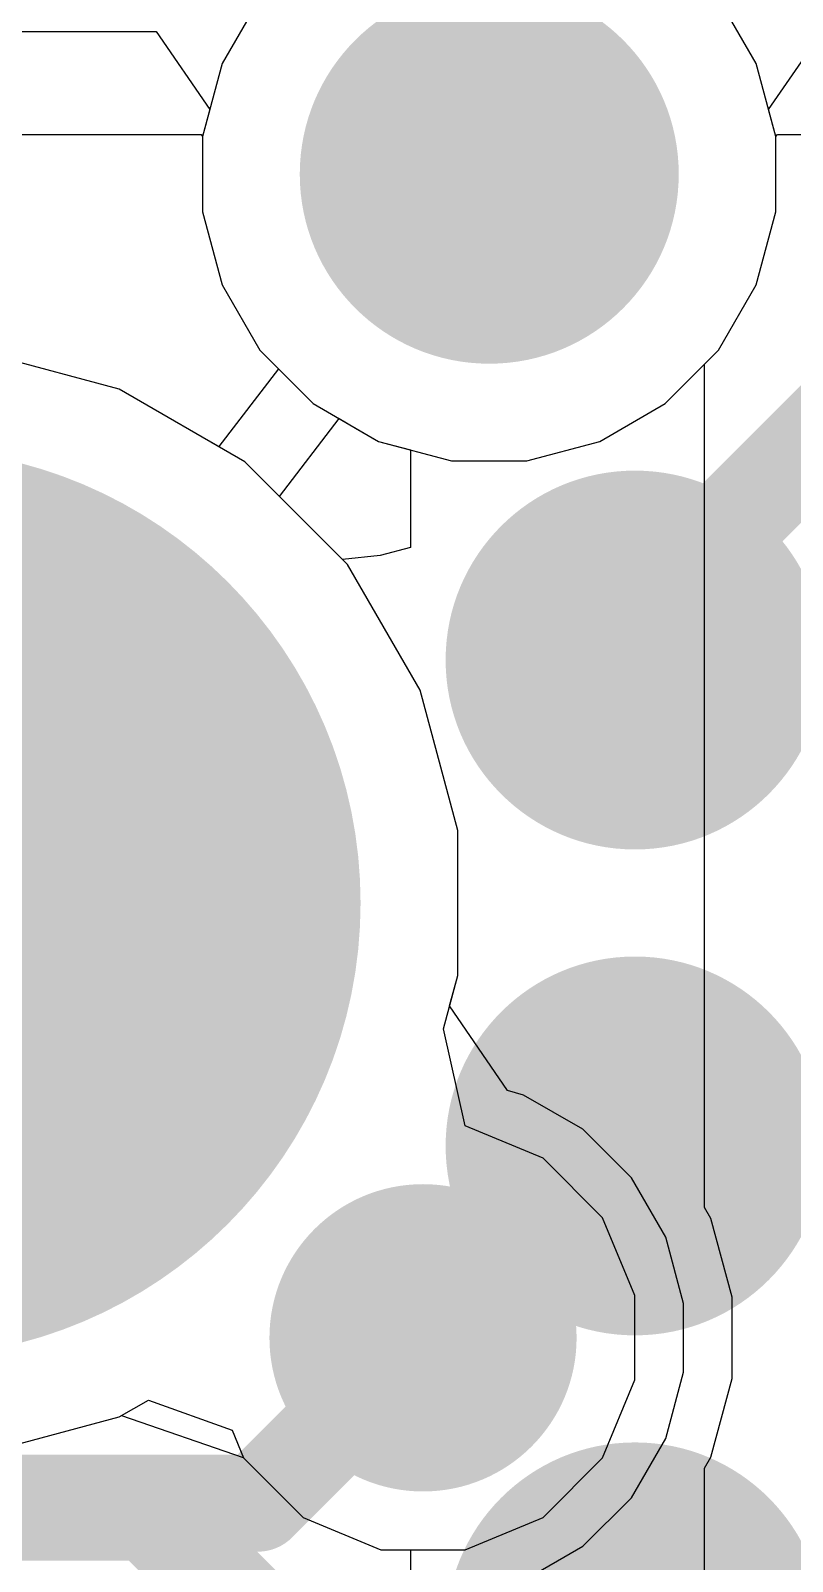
# Model space of a CAD drawing. Header units: inches. Extents: x 0 to 5379, y 0 to 5429.
# Drawn here: x 114.347 to 116.34, y 102.046 to 106.047 of the extents above; entities that cross this region are included whole.
import ezdxf

# ---------------------------------------------------------------- set-up
doc = ezdxf.new("R2010")
doc.units = ezdxf.units.IN
for name, color, linetype in [('Bottom Layer', 5, 'Continuous'), ('Bottom Solder', 6, 'Continuous'), ('Drill Drawing', 1, 'Continuous'), ('GND01', 16, 'Continuous'), ('GND02', 76, 'Continuous'), ('Pad Holes', 156, 'Continuous'), ('PWR', 156, 'Continuous'), ('SIG 01', 90, 'Continuous'), ('Top Layer', 1, 'Continuous'), ('Top Paste', 8, 'Continuous'), ('Top Solder', 216, 'Continuous'), ('Via Holes', 16, 'Continuous')]:
    doc.layers.add(name, color=color, linetype=linetype)

# ---------------------------------------------------------------- blocks, each defined once
blk = doc.blocks.new('TC2030_IDC__826')
at = {"layer": 'Bottom Solder'}
h = blk.add_hatch(color=6, dxfattribs=at)
edge = h.paths.add_edge_path()
edge.add_arc((2.54, 1.016), 0.1016, 0, 360)
at = {"layer": 'Pad Holes'}
h = blk.add_hatch(color=7, dxfattribs=at)
edge = h.paths.add_edge_path()
edge.add_arc((0.635, 2.54), 1.1875, 0, 360)
h = blk.add_hatch(color=7, dxfattribs=at)
edge = h.paths.add_edge_path()
edge.add_arc((2.54, 1.016), 0.4955, 0, 360)
at = {"layer": 'Top Layer'}
h = blk.add_hatch(color=1, dxfattribs=at)
edge = h.paths.add_edge_path()
edge.add_arc((-1.27, 0.635), 0.3935, 0, 360)
h = blk.add_hatch(color=1, dxfattribs=at)
edge = h.paths.add_edge_path()
edge.add_arc((0, 0.635), 0.3935, 0, 360)
h = blk.add_hatch(color=1, dxfattribs=at)
edge = h.paths.add_edge_path()
edge.add_arc((1.27, 0.635), 0.3935, 0, 360)
at = {"layer": 'Top Paste'}
h = blk.add_hatch(color=8, dxfattribs=at)
edge = h.paths.add_edge_path()
edge.add_arc((-1.27, 0.635), 0.3935, 0, 360)
h = blk.add_hatch(color=8, dxfattribs=at)
edge = h.paths.add_edge_path()
edge.add_arc((0, 0.635), 0.3935, 0, 360)
h = blk.add_hatch(color=8, dxfattribs=at)
edge = h.paths.add_edge_path()
edge.add_arc((1.27, 0.635), 0.3935, 0, 360)
at = {"layer": 'Top Solder'}
h = blk.add_hatch(color=216, dxfattribs=at)
edge = h.paths.add_edge_path()
edge.add_arc((-1.27, 0.635), 0.4951, 0, 360)
h = blk.add_hatch(color=216, dxfattribs=at)
edge = h.paths.add_edge_path()
edge.add_arc((0, 0.635), 0.4951, 0, 360)
h = blk.add_hatch(color=216, dxfattribs=at)
edge = h.paths.add_edge_path()
edge.add_arc((1.27, 0.635), 0.4951, 0, 360)
h = blk.add_hatch(color=216, dxfattribs=at)
edge = h.paths.add_edge_path()
edge.add_arc((2.54, 1.016), 0.1016, 0, 360)

msp = doc.modelspace()

# ---------------------------------------------------------------- hatches: boundary and pattern name
at = {"layer": 'Bottom Layer'}
h = msp.add_hatch(color=5, dxfattribs=at)
edge = h.paths.add_edge_path()
edge.add_arc((115.3736, 102.6303), 0.3, 0, 360)
at = {"layer": 'Bottom Solder'}
h = msp.add_hatch(color=6, dxfattribs=at)
edge = h.paths.add_edge_path()
edge.add_arc((115.3736, 102.6303), 0.4016, 0, 360)
at = {"layer": 'GND01'}
h = msp.add_hatch(color=16, dxfattribs=at)
edge = h.paths.add_edge_path()
edge.add_arc((115.3736, 102.6303), 0.3, 0, 360)
at = {"layer": 'GND02'}
h = msp.add_hatch(color=76, dxfattribs=at)
edge = h.paths.add_edge_path()
edge.add_arc((115.3736, 102.6303), 0.3, 0, 360)
at = {"layer": 'PWR'}
h = msp.add_hatch(color=156, dxfattribs=at)
edge = h.paths.add_edge_path()
edge.add_arc((115.3736, 102.6303), 0.3, 0, 360)
at = {"layer": 'SIG 01'}
h = msp.add_hatch(color=90, dxfattribs=at)
edge = h.paths.add_edge_path()
edge.add_arc((115.3736, 102.6303), 0.3, 0, 360)
at = {"layer": 'Top Layer'}
h = msp.add_hatch(color=1, dxfattribs=at)
edge = h.paths.add_edge_path()
edge.add_arc((115.3736, 102.6303), 0.3, 0, 360)
at = {"layer": 'Top Solder'}
h = msp.add_hatch(color=216, dxfattribs=at)
edge = h.paths.add_edge_path()
edge.add_arc((115.3736, 102.6303), 0.4016, 0, 360)
at = {"layer": 'Via Holes'}
h = msp.add_hatch(color=7, dxfattribs=at)
edge = h.paths.add_edge_path()
edge.add_arc((115.3736, 102.6303), 0.15, 0, 360)

# ---------------------------------------------------------------- linework, layer by layer
at = {"layer": 'Bottom Layer'}
for p, q in [((114.947, 106.132), (114.8483, 105.961)), ((116.2452, 105.961), (116.1465, 106.132)), ((114.8483, 105.961), (114.7973, 105.7704)), ((116.2963, 105.7704), (116.2452, 105.961)), ((114.7973, 105.7704), (114.7973, 105.5731)), ((116.2963, 105.5731), (116.2963, 105.7704)), ((114.7973, 105.5731), (114.8483, 105.3825)), ((116.2452, 105.3825), (116.2963, 105.5731)), ((114.8483, 105.3825), (114.947, 105.2115)), ((116.1465, 105.2115), (116.2452, 105.3825)), ((114.5792, 105.11), (114.2125, 105.2083)), ((114.947, 105.2115), (115.0866, 105.072)), ((116.1098, 105.1748), (116.1465, 105.2115)), ((116.1098, 102.9713), (116.1098, 105.1748)), ((114.9079, 104.9202), (114.5792, 105.11)), ((115.0866, 105.072), (115.2575, 104.9733)), ((115.2575, 104.9733), (115.3412, 104.9509)), ((115.3412, 104.9509), (115.3412, 104.6961)), ((115.1634, 104.6647), (114.9079, 104.9202)), ((115.2614, 104.6747), (115.1634, 104.6647)), ((115.3412, 104.6961), (115.2614, 104.6747)), ((116.1266, 102.9422), (116.1098, 102.9713)), ((116.1816, 102.7367), (116.1266, 102.9422)), ((116.1816, 102.524), (116.1816, 102.7367)), ((116.1266, 102.3185), (116.1816, 102.524)), ((114.5792, 102.4235), (114.6554, 102.4675)), ((114.6554, 102.4675), (114.8742, 102.3885)), ((114.2125, 102.3253), (114.5792, 102.4235)), ((114.8742, 102.3885), (114.904, 102.3165)), ((114.904, 102.3165), (115.0598, 102.1607)), ((116.1098, 102.2894), (116.1266, 102.3185)), ((116.1098, 101.3735), (116.1098, 102.2894)), ((115.0598, 102.1607), (115.2634, 102.0763)), ((115.2634, 102.0763), (115.3412, 102.0763)), ((115.3412, 102.0763), (115.3412, 101.5467))]:
    msp.add_line(p, q, dxfattribs=at)
at = {"layer": 'Drill Drawing'}
for points in [[(115.4198, 105.7988, 0.0508, 0.0508, 0), (115.4198, 105.9258, 0.0508, 0.0508, 0)], [(115.4198, 105.9258, 0.0508, 0.0508, 0), (115.6738, 105.9258, 0.0508, 0.0508, 0)], [(115.6738, 105.7988, 0.0508, 0.0508, 0), (115.6738, 105.9258, 0.0508, 0.0508, 0)], [(115.4706, 105.748, 0.0508, 0.0508, 0), (115.4706, 105.8242, 0.0508, 0.0508, 0)], [(115.4706, 105.8242, 0.0508, 0.0508, 0), (115.623, 105.8242, 0.0508, 0.0508, 0)], [(115.623, 105.748, 0.0508, 0.0508, 0), (115.623, 105.8242, 0.0508, 0.0508, 0)], [(115.2928, 105.5448, 0.0508, 0.0508, 0), (115.2928, 105.7988, 0.0508, 0.0508, 0)], [(115.2928, 105.7988, 0.0508, 0.0508, 0), (115.4198, 105.7988, 0.0508, 0.0508, 0)], [(115.6738, 105.7988, 0.0508, 0.0508, 0), (115.8008, 105.7988, 0.0508, 0.0508, 0)], [(115.8008, 105.5448, 0.0508, 0.0508, 0), (115.8008, 105.7988, 0.0508, 0.0508, 0)], [(115.3944, 105.5956, 0.0508, 0.0508, 0), (115.3944, 105.748, 0.0508, 0.0508, 0)], [(115.3944, 105.748, 0.0508, 0.0508, 0), (115.4706, 105.748, 0.0508, 0.0508, 0)], [(115.623, 105.748, 0.0508, 0.0508, 0), (115.6992, 105.748, 0.0508, 0.0508, 0)], [(115.6992, 105.5956, 0.0508, 0.0508, 0), (115.6992, 105.748, 0.0508, 0.0508, 0)], [(115.3944, 105.5956, 0.0508, 0.0508, 0), (115.4706, 105.5956, 0.0508, 0.0508, 0)], [(115.4706, 105.5194, 0.0508, 0.0508, 0), (115.4706, 105.5956, 0.0508, 0.0508, 0)], [(115.623, 105.5956, 0.0508, 0.0508, 0), (115.6992, 105.5956, 0.0508, 0.0508, 0)], [(115.623, 105.5194, 0.0508, 0.0508, 0), (115.623, 105.5956, 0.0508, 0.0508, 0)], [(115.2928, 105.5448, 0.0508, 0.0508, 0), (115.4198, 105.5448, 0.0508, 0.0508, 0)], [(115.4198, 105.4178, 0.0508, 0.0508, 0), (115.4198, 105.5448, 0.0508, 0.0508, 0)], [(115.6738, 105.5448, 0.0508, 0.0508, 0), (115.8008, 105.5448, 0.0508, 0.0508, 0)], [(115.6738, 105.4178, 0.0508, 0.0508, 0), (115.6738, 105.5448, 0.0508, 0.0508, 0)], [(115.4706, 105.5194, 0.0508, 0.0508, 0), (115.623, 105.5194, 0.0508, 0.0508, 0)], [(115.4198, 105.4178, 0.0508, 0.0508, 0), (115.6738, 105.4178, 0.0508, 0.0508, 0)], [(115.1196, 102.7573, 0.0508, 0.0508, 0), (115.1196, 102.8843, 0.0508, 0.0508, 0)], [(115.1196, 102.8843, 0.0508, 0.0508, 0), (115.2466, 102.8843, 0.0508, 0.0508, 0)], [(115.2466, 102.8843, 0.0508, 0.0508, 0), (115.3736, 102.7573, 0.0508, 0.0508, 0)], [(115.3736, 102.7573, 0.0508, 0.0508, 0), (115.5006, 102.8843, 0.0508, 0.0508, 0)], [(115.5006, 102.8843, 0.0508, 0.0508, 0), (115.6276, 102.8843, 0.0508, 0.0508, 0)], [(115.6276, 102.7573, 0.0508, 0.0508, 0), (115.6276, 102.8843, 0.0508, 0.0508, 0)], [(115.1196, 102.7573, 0.0508, 0.0508, 0), (115.2466, 102.6303, 0.0508, 0.0508, 0)], [(115.5006, 102.6303, 0.0508, 0.0508, 0), (115.6276, 102.7573, 0.0508, 0.0508, 0)], [(115.1196, 102.5033, 0.0508, 0.0508, 0), (115.2466, 102.6303, 0.0508, 0.0508, 0)], [(115.5006, 102.6303, 0.0508, 0.0508, 0), (115.6276, 102.5033, 0.0508, 0.0508, 0)], [(115.1196, 102.3763, 0.0508, 0.0508, 0), (115.1196, 102.5033, 0.0508, 0.0508, 0)], [(115.2466, 102.3763, 0.0508, 0.0508, 0), (115.3736, 102.5033, 0.0508, 0.0508, 0)], [(115.3736, 102.5033, 0.0508, 0.0508, 0), (115.5006, 102.3763, 0.0508, 0.0508, 0)], [(115.6276, 102.3763, 0.0508, 0.0508, 0), (115.6276, 102.5033, 0.0508, 0.0508, 0)], [(115.1196, 102.3763, 0.0508, 0.0508, 0), (115.2466, 102.3763, 0.0508, 0.0508, 0)], [(115.5006, 102.3763, 0.0508, 0.0508, 0), (115.6276, 102.3763, 0.0508, 0.0508, 0)]]:
    msp.add_lwpolyline(points, format="xyseb", dxfattribs=at)
for points in [[(115.4071, 105.9258, 0.0254, 0.0254, 1), (115.4325, 105.9258, 0.0254, 0.0254, 1)], [(115.4071, 105.9258, 0.0254, 0.0254, 1), (115.4325, 105.9258, 0.0254, 0.0254, 1)], [(115.6611, 105.9258, 0.0254, 0.0254, 1), (115.6865, 105.9258, 0.0254, 0.0254, 1)], [(115.6611, 105.9258, 0.0254, 0.0254, 1), (115.6865, 105.9258, 0.0254, 0.0254, 1)], [(115.4579, 105.8242, 0.0254, 0.0254, 1), (115.4833, 105.8242, 0.0254, 0.0254, 1)], [(115.4579, 105.8242, 0.0254, 0.0254, 1), (115.4833, 105.8242, 0.0254, 0.0254, 1)], [(115.6103, 105.8242, 0.0254, 0.0254, 1), (115.6357, 105.8242, 0.0254, 0.0254, 1)], [(115.6103, 105.8242, 0.0254, 0.0254, 1), (115.6357, 105.8242, 0.0254, 0.0254, 1)], [(115.2801, 105.7988, 0.0254, 0.0254, 1), (115.3055, 105.7988, 0.0254, 0.0254, 1)], [(115.2801, 105.7988, 0.0254, 0.0254, 1), (115.3055, 105.7988, 0.0254, 0.0254, 1)], [(115.4071, 105.7988, 0.0254, 0.0254, 1), (115.4325, 105.7988, 0.0254, 0.0254, 1)], [(115.4071, 105.7988, 0.0254, 0.0254, 1), (115.4325, 105.7988, 0.0254, 0.0254, 1)], [(115.6611, 105.7988, 0.0254, 0.0254, 1), (115.6865, 105.7988, 0.0254, 0.0254, 1)], [(115.6611, 105.7988, 0.0254, 0.0254, 1), (115.6865, 105.7988, 0.0254, 0.0254, 1)], [(115.7881, 105.7988, 0.0254, 0.0254, 1), (115.8135, 105.7988, 0.0254, 0.0254, 1)], [(115.7881, 105.7988, 0.0254, 0.0254, 1), (115.8135, 105.7988, 0.0254, 0.0254, 1)], [(115.3817, 105.748, 0.0254, 0.0254, 1), (115.4071, 105.748, 0.0254, 0.0254, 1)], [(115.3817, 105.748, 0.0254, 0.0254, 1), (115.4071, 105.748, 0.0254, 0.0254, 1)], [(115.4579, 105.748, 0.0254, 0.0254, 1), (115.4833, 105.748, 0.0254, 0.0254, 1)], [(115.4579, 105.748, 0.0254, 0.0254, 1), (115.4833, 105.748, 0.0254, 0.0254, 1)], [(115.6103, 105.748, 0.0254, 0.0254, 1), (115.6357, 105.748, 0.0254, 0.0254, 1)], [(115.6103, 105.748, 0.0254, 0.0254, 1), (115.6357, 105.748, 0.0254, 0.0254, 1)], [(115.6865, 105.748, 0.0254, 0.0254, 1), (115.7119, 105.748, 0.0254, 0.0254, 1)], [(115.6865, 105.748, 0.0254, 0.0254, 1), (115.7119, 105.748, 0.0254, 0.0254, 1)], [(115.3817, 105.5956, 0.0254, 0.0254, 1), (115.4071, 105.5956, 0.0254, 0.0254, 1)], [(115.3817, 105.5956, 0.0254, 0.0254, 1), (115.4071, 105.5956, 0.0254, 0.0254, 1)], [(115.4579, 105.5956, 0.0254, 0.0254, 1), (115.4833, 105.5956, 0.0254, 0.0254, 1)], [(115.4579, 105.5956, 0.0254, 0.0254, 1), (115.4833, 105.5956, 0.0254, 0.0254, 1)], [(115.6103, 105.5956, 0.0254, 0.0254, 1), (115.6357, 105.5956, 0.0254, 0.0254, 1)], [(115.6103, 105.5956, 0.0254, 0.0254, 1), (115.6357, 105.5956, 0.0254, 0.0254, 1)], [(115.6865, 105.5956, 0.0254, 0.0254, 1), (115.7119, 105.5956, 0.0254, 0.0254, 1)], [(115.6865, 105.5956, 0.0254, 0.0254, 1), (115.7119, 105.5956, 0.0254, 0.0254, 1)], [(115.2801, 105.5448, 0.0254, 0.0254, 1), (115.3055, 105.5448, 0.0254, 0.0254, 1)], [(115.2801, 105.5448, 0.0254, 0.0254, 1), (115.3055, 105.5448, 0.0254, 0.0254, 1)], [(115.4071, 105.5448, 0.0254, 0.0254, 1), (115.4325, 105.5448, 0.0254, 0.0254, 1)], [(115.4071, 105.5448, 0.0254, 0.0254, 1), (115.4325, 105.5448, 0.0254, 0.0254, 1)], [(115.6611, 105.5448, 0.0254, 0.0254, 1), (115.6865, 105.5448, 0.0254, 0.0254, 1)], [(115.6611, 105.5448, 0.0254, 0.0254, 1), (115.6865, 105.5448, 0.0254, 0.0254, 1)], [(115.7881, 105.5448, 0.0254, 0.0254, 1), (115.8135, 105.5448, 0.0254, 0.0254, 1)], [(115.7881, 105.5448, 0.0254, 0.0254, 1), (115.8135, 105.5448, 0.0254, 0.0254, 1)], [(115.4579, 105.5194, 0.0254, 0.0254, 1), (115.4833, 105.5194, 0.0254, 0.0254, 1)], [(115.4579, 105.5194, 0.0254, 0.0254, 1), (115.4833, 105.5194, 0.0254, 0.0254, 1)], [(115.6103, 105.5194, 0.0254, 0.0254, 1), (115.6357, 105.5194, 0.0254, 0.0254, 1)], [(115.6103, 105.5194, 0.0254, 0.0254, 1), (115.6357, 105.5194, 0.0254, 0.0254, 1)], [(115.4071, 105.4178, 0.0254, 0.0254, 1), (115.4325, 105.4178, 0.0254, 0.0254, 1)], [(115.4071, 105.4178, 0.0254, 0.0254, 1), (115.4325, 105.4178, 0.0254, 0.0254, 1)], [(115.6611, 105.4178, 0.0254, 0.0254, 1), (115.6865, 105.4178, 0.0254, 0.0254, 1)], [(115.6611, 105.4178, 0.0254, 0.0254, 1), (115.6865, 105.4178, 0.0254, 0.0254, 1)], [(115.1069, 102.8843, 0.0254, 0.0254, 1), (115.1323, 102.8843, 0.0254, 0.0254, 1)], [(115.1069, 102.8843, 0.0254, 0.0254, 1), (115.1323, 102.8843, 0.0254, 0.0254, 1)], [(115.2339, 102.8843, 0.0254, 0.0254, 1), (115.2593, 102.8843, 0.0254, 0.0254, 1)], [(115.2339, 102.8843, 0.0254, 0.0254, 1), (115.2593, 102.8843, 0.0254, 0.0254, 1)], [(115.4879, 102.8843, 0.0254, 0.0254, 1), (115.5133, 102.8843, 0.0254, 0.0254, 1)], [(115.4879, 102.8843, 0.0254, 0.0254, 1), (115.5133, 102.8843, 0.0254, 0.0254, 1)], [(115.6149, 102.8843, 0.0254, 0.0254, 1), (115.6403, 102.8843, 0.0254, 0.0254, 1)], [(115.6149, 102.8843, 0.0254, 0.0254, 1), (115.6403, 102.8843, 0.0254, 0.0254, 1)], [(115.1069, 102.7573, 0.0254, 0.0254, 1), (115.1323, 102.7573, 0.0254, 0.0254, 1)], [(115.1069, 102.7573, 0.0254, 0.0254, 1), (115.1323, 102.7573, 0.0254, 0.0254, 1)], [(115.3609, 102.7573, 0.0254, 0.0254, 1), (115.3863, 102.7573, 0.0254, 0.0254, 1)], [(115.3609, 102.7573, 0.0254, 0.0254, 1), (115.3863, 102.7573, 0.0254, 0.0254, 1)], [(115.6149, 102.7573, 0.0254, 0.0254, 1), (115.6403, 102.7573, 0.0254, 0.0254, 1)], [(115.6149, 102.7573, 0.0254, 0.0254, 1), (115.6403, 102.7573, 0.0254, 0.0254, 1)], [(115.2339, 102.6303, 0.0254, 0.0254, 1), (115.2593, 102.6303, 0.0254, 0.0254, 1)], [(115.2339, 102.6303, 0.0254, 0.0254, 1), (115.2593, 102.6303, 0.0254, 0.0254, 1)], [(115.4879, 102.6303, 0.0254, 0.0254, 1), (115.5133, 102.6303, 0.0254, 0.0254, 1)], [(115.4879, 102.6303, 0.0254, 0.0254, 1), (115.5133, 102.6303, 0.0254, 0.0254, 1)], [(115.1069, 102.5033, 0.0254, 0.0254, 1), (115.1323, 102.5033, 0.0254, 0.0254, 1)], [(115.1069, 102.5033, 0.0254, 0.0254, 1), (115.1323, 102.5033, 0.0254, 0.0254, 1)], [(115.3609, 102.5033, 0.0254, 0.0254, 1), (115.3863, 102.5033, 0.0254, 0.0254, 1)], [(115.3609, 102.5033, 0.0254, 0.0254, 1), (115.3863, 102.5033, 0.0254, 0.0254, 1)], [(115.6149, 102.5033, 0.0254, 0.0254, 1), (115.6403, 102.5033, 0.0254, 0.0254, 1)], [(115.6149, 102.5033, 0.0254, 0.0254, 1), (115.6403, 102.5033, 0.0254, 0.0254, 1)], [(115.1069, 102.3763, 0.0254, 0.0254, 1), (115.1323, 102.3763, 0.0254, 0.0254, 1)], [(115.1069, 102.3763, 0.0254, 0.0254, 1), (115.1323, 102.3763, 0.0254, 0.0254, 1)], [(115.2339, 102.3763, 0.0254, 0.0254, 1), (115.2593, 102.3763, 0.0254, 0.0254, 1)], [(115.2339, 102.3763, 0.0254, 0.0254, 1), (115.2593, 102.3763, 0.0254, 0.0254, 1)], [(115.4879, 102.3763, 0.0254, 0.0254, 1), (115.5133, 102.3763, 0.0254, 0.0254, 1)], [(115.4879, 102.3763, 0.0254, 0.0254, 1), (115.5133, 102.3763, 0.0254, 0.0254, 1)], [(115.6149, 102.3763, 0.0254, 0.0254, 1), (115.6403, 102.3763, 0.0254, 0.0254, 1)], [(115.6149, 102.3763, 0.0254, 0.0254, 1), (115.6403, 102.3763, 0.0254, 0.0254, 1)]]:
    msp.add_lwpolyline(points, format="xyseb", close=True, dxfattribs=at)
at = {"layer": 'GND01'}
for p, q in [((114.947, 106.132), (114.8483, 105.961)), ((116.2452, 105.961), (116.1465, 106.132)), ((114.8483, 105.961), (114.7973, 105.7704)), ((116.2963, 105.7704), (116.2452, 105.961)), ((114.7973, 105.7704), (114.7973, 105.5731)), ((116.2963, 105.5731), (116.2963, 105.7704)), ((114.7973, 105.5731), (114.8483, 105.3825)), ((116.2452, 105.3825), (116.2963, 105.5731)), ((114.8483, 105.3825), (114.947, 105.2115)), ((116.1465, 105.2115), (116.2452, 105.3825)), ((114.5792, 105.11), (114.2125, 105.2083)), ((114.947, 105.2115), (114.9958, 105.1628)), ((116.007, 105.072), (116.1465, 105.2115)), ((114.9958, 105.1628), (114.8398, 104.9595)), ((114.7971, 104.9842), (114.5792, 105.11)), ((115.8361, 104.9733), (116.007, 105.072)), ((114.9986, 104.8295), (115.1546, 105.0327)), ((115.1546, 105.0327), (115.1973, 105.0081)), ((115.1973, 105.0081), (115.2575, 104.9733)), ((114.8398, 104.9595), (114.7971, 104.9842)), ((115.2575, 104.9733), (115.4481, 104.9223)), ((115.6454, 104.9223), (115.8361, 104.9733)), ((115.4481, 104.9223), (115.6454, 104.9223)), ((115.0299, 104.7982), (114.9986, 104.8295)), ((115.1762, 104.6519), (115.0299, 104.7982)), ((115.366, 104.3231), (115.1762, 104.6519)), ((115.4643, 103.9565), (115.366, 104.3231)), ((115.4643, 103.577), (115.4643, 103.9565)), ((115.4271, 103.4383), (115.4643, 103.577)), ((115.4838, 103.1843), (115.4271, 103.4383)), ((115.6875, 103.1), (115.4838, 103.1843)), ((115.8433, 102.9441), (115.6875, 103.1)), ((115.9276, 102.7405), (115.8433, 102.9441)), ((115.9276, 102.5201), (115.9276, 102.7405)), ((115.8433, 102.3165), (115.9276, 102.5201)), ((114.5792, 102.4235), (114.585, 102.4269)), ((114.585, 102.4269), (114.9036, 102.3175)), ((114.2125, 102.3253), (114.5792, 102.4235)), ((114.9036, 102.3175), (114.904, 102.3165)), ((114.904, 102.3165), (115.0598, 102.1607)), ((115.6875, 102.1607), (115.8433, 102.3165)), ((115.0598, 102.1607), (115.2634, 102.0763)), ((115.4838, 102.0763), (115.6875, 102.1607)), ((115.2634, 102.0763), (115.4838, 102.0763))]:
    msp.add_line(p, q, dxfattribs=at)
at = {"layer": 'GND02'}
for p, q in [((114.947, 106.132), (114.8483, 105.961)), ((116.2452, 105.961), (116.1465, 106.132)), ((114.8483, 105.961), (114.7973, 105.7704)), ((116.2963, 105.7704), (116.2452, 105.961)), ((114.7973, 105.7704), (114.7973, 105.5731)), ((116.2963, 105.5731), (116.2963, 105.7704)), ((114.7973, 105.5731), (114.8483, 105.3825)), ((116.2452, 105.3825), (116.2963, 105.5731)), ((114.8483, 105.3825), (114.947, 105.2115)), ((116.1465, 105.2115), (116.2452, 105.3825)), ((114.5792, 105.11), (114.2125, 105.2083)), ((114.947, 105.2115), (114.9958, 105.1628)), ((116.007, 105.072), (116.1465, 105.2115)), ((114.9958, 105.1628), (114.8398, 104.9595)), ((114.7971, 104.9842), (114.5792, 105.11)), ((115.8361, 104.9733), (116.007, 105.072)), ((114.9986, 104.8295), (115.1546, 105.0327)), ((115.1546, 105.0327), (115.1973, 105.0081)), ((115.1973, 105.0081), (115.2575, 104.9733)), ((114.8398, 104.9595), (114.7971, 104.9842)), ((115.2575, 104.9733), (115.4481, 104.9223)), ((115.6454, 104.9223), (115.8361, 104.9733)), ((115.4481, 104.9223), (115.6454, 104.9223)), ((115.0299, 104.7982), (114.9986, 104.8295)), ((115.1762, 104.6519), (115.0299, 104.7982)), ((115.366, 104.3231), (115.1762, 104.6519)), ((115.4643, 103.9565), (115.366, 104.3231)), ((115.4643, 103.577), (115.4643, 103.9565)), ((115.4271, 103.4383), (115.4643, 103.577)), ((115.4838, 103.1843), (115.4271, 103.4383)), ((115.6875, 103.1), (115.4838, 103.1843)), ((115.8433, 102.9441), (115.6875, 103.1)), ((115.9276, 102.7405), (115.8433, 102.9441)), ((115.9276, 102.5201), (115.9276, 102.7405)), ((115.8433, 102.3165), (115.9276, 102.5201)), ((114.5792, 102.4235), (114.585, 102.4269)), ((114.585, 102.4269), (114.9036, 102.3175)), ((114.2125, 102.3253), (114.5792, 102.4235)), ((114.9036, 102.3175), (114.904, 102.3165)), ((114.904, 102.3165), (115.0598, 102.1607)), ((115.6875, 102.1607), (115.8433, 102.3165)), ((115.0598, 102.1607), (115.2634, 102.0763)), ((115.4838, 102.0763), (115.6875, 102.1607)), ((115.2634, 102.0763), (115.4838, 102.0763))]:
    msp.add_line(p, q, dxfattribs=at)
at = {"layer": 'PWR'}
for p, q in [((104.4448, 105.7757), (114.7932, 105.7757)), ((114.7932, 105.7757), (114.7973, 105.7704)), ((114.7973, 105.7704), (114.7973, 105.5731)), ((116.2963, 105.7704), (116.3003, 105.7757)), ((116.2963, 105.5731), (116.2963, 105.7704)), ((116.3003, 105.7757), (116.8252, 105.7757)), ((114.7973, 105.5731), (114.8483, 105.3825)), ((116.2452, 105.3825), (116.2963, 105.5731)), ((114.8483, 105.3825), (114.947, 105.2115)), ((116.1465, 105.2115), (116.2452, 105.3825)), ((114.5792, 105.11), (114.2125, 105.2083)), ((114.947, 105.2115), (114.9958, 105.1628)), ((116.007, 105.072), (116.1465, 105.2115)), ((114.9958, 105.1628), (114.8398, 104.9595)), ((114.7971, 104.9842), (114.5792, 105.11)), ((115.8361, 104.9733), (116.007, 105.072)), ((114.9986, 104.8295), (115.1546, 105.0327)), ((115.1546, 105.0327), (115.1973, 105.0081)), ((115.1973, 105.0081), (115.2575, 104.9733)), ((114.8398, 104.9595), (114.7971, 104.9842)), ((115.2575, 104.9733), (115.4481, 104.9223)), ((115.6454, 104.9223), (115.8361, 104.9733)), ((115.4481, 104.9223), (115.6454, 104.9223)), ((115.0299, 104.7982), (114.9986, 104.8295)), ((115.1762, 104.6519), (115.0299, 104.7982)), ((115.366, 104.3231), (115.1762, 104.6519)), ((115.4643, 103.9565), (115.366, 104.3231)), ((115.4643, 103.577), (115.4643, 103.9565)), ((115.4271, 103.4383), (115.4643, 103.577)), ((115.4838, 103.1843), (115.4271, 103.4383)), ((115.6875, 103.1), (115.4838, 103.1843)), ((115.8433, 102.9441), (115.6875, 103.1)), ((115.9276, 102.7405), (115.8433, 102.9441)), ((115.9276, 102.5201), (115.9276, 102.7405)), ((115.8433, 102.3165), (115.9276, 102.5201)), ((114.5792, 102.4235), (114.585, 102.4269)), ((114.585, 102.4269), (114.9036, 102.3175)), ((114.2125, 102.3253), (114.5792, 102.4235)), ((114.9036, 102.3175), (114.904, 102.3165)), ((114.904, 102.3165), (115.0598, 102.1607)), ((115.6875, 102.1607), (115.8433, 102.3165)), ((115.0598, 102.1607), (115.2634, 102.0763)), ((115.4838, 102.0763), (115.6875, 102.1607)), ((115.2634, 102.0763), (115.4838, 102.0763))]:
    msp.add_line(p, q, dxfattribs=at)
at = {"layer": 'SIG 01'}
for p, q in [((106.7586, 106.0443), (114.6756, 106.0443)), ((114.6756, 106.0443), (114.8162, 105.8411)), ((116.2773, 105.8411), (116.4179, 106.0443)), ((114.8162, 105.8411), (114.7973, 105.7704)), ((116.2963, 105.7704), (116.2773, 105.8411)), ((114.7973, 105.7704), (114.7973, 105.5731)), ((116.2963, 105.5731), (116.2963, 105.7704)), ((114.7973, 105.5731), (114.8483, 105.3825)), ((116.2452, 105.3825), (116.2963, 105.5731)), ((114.8483, 105.3825), (114.947, 105.2115)), ((116.1465, 105.2115), (116.2452, 105.3825)), ((114.5792, 105.11), (114.2125, 105.2083)), ((114.947, 105.2115), (115.0866, 105.072)), ((116.007, 105.072), (116.1465, 105.2115)), ((114.9079, 104.9202), (114.5792, 105.11)), ((115.0866, 105.072), (115.2575, 104.9733)), ((115.8361, 104.9733), (116.007, 105.072)), ((115.2575, 104.9733), (115.4481, 104.9223)), ((115.6454, 104.9223), (115.8361, 104.9733)), ((115.1762, 104.6519), (114.9079, 104.9202)), ((115.4481, 104.9223), (115.6454, 104.9223)), ((115.366, 104.3231), (115.1762, 104.6519)), ((115.4643, 103.9565), (115.366, 104.3231)), ((115.4643, 103.577), (115.4643, 103.9565)), ((115.4431, 103.498), (115.4643, 103.577)), ((115.5941, 103.2763), (115.4431, 103.498)), ((115.6365, 103.2649), (115.5941, 103.2763)), ((115.7918, 103.1753), (115.6365, 103.2649)), ((115.9186, 103.0485), (115.7918, 103.1753)), ((116.0082, 102.8932), (115.9186, 103.0485)), ((116.0546, 102.72), (116.0082, 102.8932)), ((116.0546, 102.5407), (116.0546, 102.72)), ((116.0082, 102.3675), (116.0546, 102.5407)), ((115.9186, 102.2122), (116.0082, 102.3675)), ((115.7918, 102.0854), (115.9186, 102.2122)), ((115.6365, 101.9957), (115.7918, 102.0854))]:
    msp.add_line(p, q, dxfattribs=at)
for points in [[(114.9416, 102.1983, 0.254, 0.254, 0), (115.3736, 102.6303, 0.254, 0.254, 0)], [(110.2834, 102.1983, 0.254, 0.254, 0), (114.9416, 102.1983, 0.254, 0.254, 0)]]:
    msp.add_lwpolyline(points, format="xyseb", dxfattribs=at)
for points in [[(115.3101, 102.6303, 0.127, 0.127, 1), (115.4371, 102.6303, 0.127, 0.127, 1)], [(114.8781, 102.1983, 0.127, 0.127, 1), (115.0051, 102.1983, 0.127, 0.127, 1)], [(114.8781, 102.1983, 0.127, 0.127, 1), (115.0051, 102.1983, 0.127, 0.127, 1)]]:
    msp.add_lwpolyline(points, format="xyseb", close=True, dxfattribs=at)
at = {"layer": 'Top Layer'}
for points in [[(115.9278, 104.5061, 0.254, 0.254, 0), (116.4719, 105.0502, 0.254, 0.254, 0)], [(115.4, 102.6303, 0.254, 0.254, 0), (115.9014, 103.1318, 0.254, 0.254, 0)], [(110.6185, 102.1749, 0.254, 0.254, 0), (114.6564, 102.1749, 0.254, 0.254, 0)], [(114.6564, 102.1749, 0.254, 0.254, 0), (114.9696, 101.8618, 0.254, 0.254, 0)]]:
    msp.add_lwpolyline(points, format="xyseb", dxfattribs=at)
for points in [[(115.8643, 104.5061, 0.127, 0.127, 1), (115.9913, 104.5061, 0.127, 0.127, 1)], [(115.8379, 103.1318, 0.127, 0.127, 1), (115.9649, 103.1318, 0.127, 0.127, 1)], [(115.3365, 102.6303, 0.127, 0.127, 1), (115.4635, 102.6303, 0.127, 0.127, 1)], [(114.5929, 102.1749, 0.127, 0.127, 1), (114.7199, 102.1749, 0.127, 0.127, 1)], [(114.5929, 102.1749, 0.127, 0.127, 1), (114.7199, 102.1749, 0.127, 0.127, 1)]]:
    msp.add_lwpolyline(points, format="xyseb", close=True, dxfattribs=at)

# ---------------------------------------------------------------- block references
at = {"rotation": 90}
msp.add_blockref('TC2030_IDC__826', (116.5628, 103.1318), dxfattribs=at)

doc.saveas('drawing.dxf')
